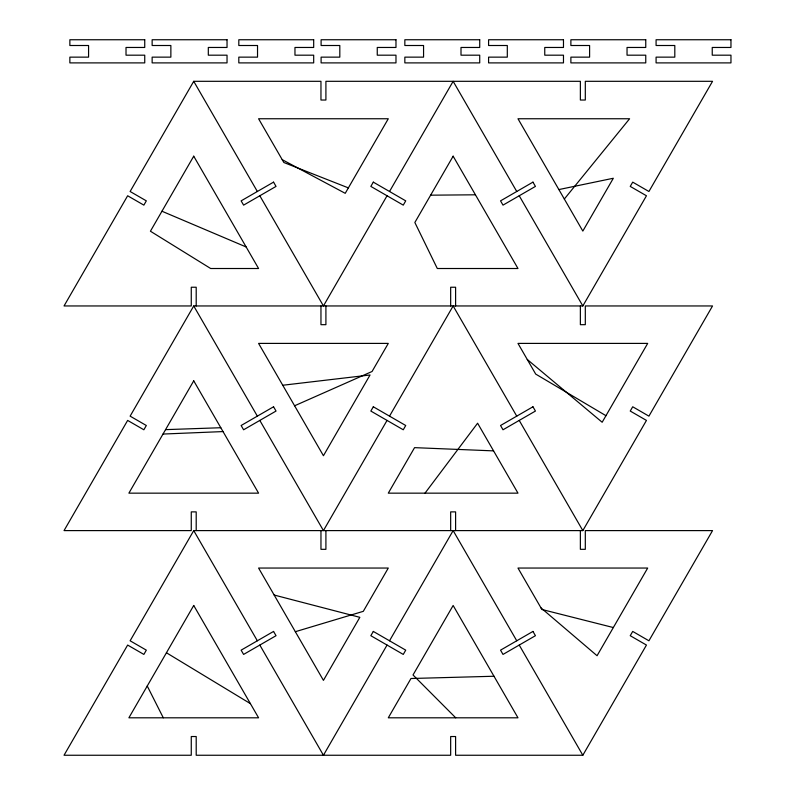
<?xml version="1.0" encoding="UTF-8"?>
<svg xmlns="http://www.w3.org/2000/svg" width="795" height="795" viewBox="0 0 795 795"><rect width="100%" height="100%" fill="white"/><g stroke="black" fill="none" stroke-linecap="round" stroke-linejoin="round"><path stroke-width="1.19" d="M196.206 530.603L196.206 511.881L191.267 511.881L191.267 530.603L64.037 530.603L127.647 420.416L143.865 429.777L146.33 425.504L130.122 416.143L193.732 305.956L582.834 305.956L646.454 195.769L630.236 186.408L632.711 182.135L648.919 191.496L712.539 81.309L585.309 81.309L585.309 100.031L580.37 100.031L580.37 81.309L325.91 81.309L325.91 100.031L320.961 100.031L320.961 81.309L193.732 81.309L130.122 191.496L146.33 200.857L143.865 205.13L127.647 195.769L64.037 305.956L191.267 305.956L191.267 287.234L196.206 287.234L196.206 305.956M580.37 305.956L580.37 324.678L585.309 324.678L585.309 305.956L712.539 305.956L648.919 416.143L632.711 406.782L630.236 411.055L646.454 420.416L582.834 530.603L193.732 530.603L130.122 640.79L146.33 650.151L143.865 654.424L127.647 645.063L64.037 755.25L191.267 755.25L191.267 736.528L196.206 736.528L196.206 755.25L450.666 755.25L450.666 736.528L455.605 736.528L455.605 755.25L582.834 755.25L646.454 645.063L630.236 635.702L632.711 631.429L648.919 640.79L712.539 530.603L585.309 530.603L585.309 549.325L580.37 549.325L580.37 530.603M387.046 195.769L323.436 305.956L259.816 195.769M389.52 191.496L453.14 81.309L516.75 191.496M387.046 420.416L323.436 530.603L259.816 420.416M389.52 416.143L453.14 305.956L516.75 416.143M387.046 645.063L323.436 755.25L259.816 645.063M389.52 640.79L453.14 530.603L516.75 640.79M425.007 493.158L477.606 423.218L517.982 493.158L388.288 493.158L414.563 447.645L493.576 450.884M564.331 199.028L629.61 118.753L517.982 118.753L582.834 231.077L613.333 178.249L558.875 189.568M294.597 405.778L372.06 371.494L388.288 343.4L258.584 343.4L323.436 455.724L370.053 374.982L282.752 385.247M295.342 631.707L363.295 611.335L388.288 568.047L258.584 568.047L323.436 680.371L359.837 617.327L274.166 595.038M163.015 434.05L223.027 431.576M165.569 429.638L220.811 427.73M493.983 676.247L410.975 678.503L388.288 717.806L517.982 717.806L453.14 605.482L413.022 674.965L455.724 717.806M430.632 195.173L475.43 194.805M613.333 627.543L541.912 609.487L517.982 568.047L647.687 568.047L597.065 655.726L540.988 607.887M348.369 187.888L283.855 162.508L258.584 118.753L388.288 118.753L345.229 193.324L282.205 159.656M161.951 211.232L246.142 246.967M605.949 415.686L535.701 374.087L517.982 343.4L647.687 343.4L602.163 422.254L527.264 359.469M166.433 652.765L250.395 703.635M519.224 195.769L582.834 305.956M519.224 420.416L582.834 530.603M193.732 81.309L257.351 191.496M519.224 645.063L582.834 755.25M193.732 305.956L257.351 416.143M193.732 530.603L257.351 640.79M147.244 686.006L163.293 717.806M455.605 305.956L455.605 287.234L450.666 287.234L450.666 305.956M455.605 530.603L455.605 511.881L450.666 511.881L450.666 530.603M325.91 305.956L325.91 324.678L320.961 324.678L320.961 305.956M325.91 530.603L325.91 549.325L320.961 549.325L320.961 530.603M193.732 156.188L150.424 231.216L210.675 268.511L258.584 268.511L193.732 156.188M193.732 380.835L128.889 493.158L258.584 493.158L193.732 380.835M373.312 182.135L370.838 186.408L403.264 205.13L405.728 200.857L373.312 182.135M193.732 605.482L128.889 717.806L258.584 717.806L193.732 605.482M453.14 156.188L414.851 222.491L437.3 268.511L517.982 268.511L453.14 156.188M373.312 406.782L370.838 411.055L403.264 429.777L405.728 425.504L373.312 406.782M373.312 631.429L370.838 635.702L403.264 654.424L405.728 650.151L373.312 631.429M273.559 182.135L241.133 200.857L243.608 205.13L276.034 186.408L273.559 182.135M532.958 182.135L500.542 200.857L503.006 205.13L535.433 186.408L532.958 182.135M273.559 406.782L241.133 425.504L243.608 429.777L276.034 411.055L273.559 406.782M532.958 406.782L500.542 425.504L503.006 429.777L535.433 411.055L532.958 406.782M273.559 631.429L241.133 650.151L243.608 654.424L276.034 635.702L273.559 631.429M532.958 631.429L500.542 650.151L503.006 654.424L535.433 635.702L532.958 631.429M144.74 39.75L69.861 39.75L69.861 45.504L88.573 45.504L88.573 57.141L69.861 57.141L69.861 62.894L144.74 62.894L144.74 55.183L126.017 55.183L126.017 47.462L144.74 47.462L144.74 39.75M227.032 39.75L152.143 39.75L152.143 45.504L170.865 45.504L170.865 57.141L152.143 57.141L152.143 62.894L227.032 62.894L227.032 55.183L208.31 55.183L208.31 47.462L227.032 47.462L227.032 39.75M313.687 39.75L238.808 39.75L238.808 45.504L257.53 45.504L257.53 57.141L238.808 57.141L238.808 62.894L313.687 62.894L313.687 55.183L294.965 55.183L294.965 47.462L313.687 47.462L313.687 39.75M395.98 39.75L321.101 39.75L321.101 45.504L339.813 45.504L339.813 57.141L321.101 57.141L321.101 62.894L395.98 62.894L395.98 55.183L377.257 55.183L377.257 47.462L395.98 47.462L395.98 39.75M479.723 39.75L404.844 39.75L404.844 45.504L423.566 45.504L423.566 57.141L404.844 57.141L404.844 62.894L479.723 62.894L479.723 55.183L461.001 55.183L461.001 47.462L479.723 47.462L479.723 39.75M563.476 39.75L488.587 39.75L488.587 45.504L507.309 45.504L507.309 57.141L488.587 57.141L488.587 62.894L563.476 62.894L563.476 55.183L544.754 55.183L544.754 47.462L563.476 47.462L563.476 39.75M645.759 39.75L570.88 39.75L570.88 45.504L589.602 45.504L589.602 57.141L570.88 57.141L570.88 62.894L645.759 62.894L645.759 55.183L627.036 55.183L627.036 47.462L645.759 47.462L645.759 39.75M730.963 39.75L656.084 39.75L656.084 45.504L674.806 45.504L674.806 57.141L656.084 57.141L656.084 62.894L730.963 62.894L730.963 55.183L712.24 55.183L712.24 47.462L730.963 47.462L730.963 39.75"/></g></svg>
